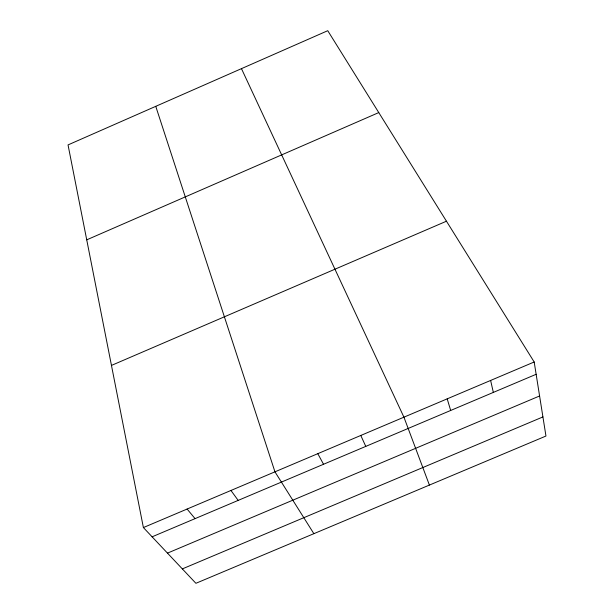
<?xml version="1.0" encoding="UTF-8"?>
<svg xmlns="http://www.w3.org/2000/svg" width="614" height="614" viewBox="0 0 614 614"><rect width="100%" height="100%" fill="white"/><g stroke="black" fill="none" stroke-linecap="round" stroke-linejoin="round"><path stroke-width="0.92" d="M86.727 239.844L378.769 112.577M111.464 365.422L446.462 221.209M143.392 527.564L534.188 361.991L327.746 30.7L68.039 144.912L143.392 527.564L195.904 583.3L545.961 436.04L534.188 361.991M152.111 536.813L536.145 374.294M167.476 553.122L539.591 395.976M182.335 568.902L542.922 416.929M187.101 509.044L195.068 518.63M230.948 490.463L238.171 500.395M313.869 533.673L274.949 471.821L155.756 106.337M317.799 453.669L323.524 464.268M241.463 68.645L403.928 417.175L429.401 485.068M360.794 435.456L365.775 446.393M447.199 398.839L450.676 410.459M490.624 380.442L493.341 392.407"/></g></svg>
